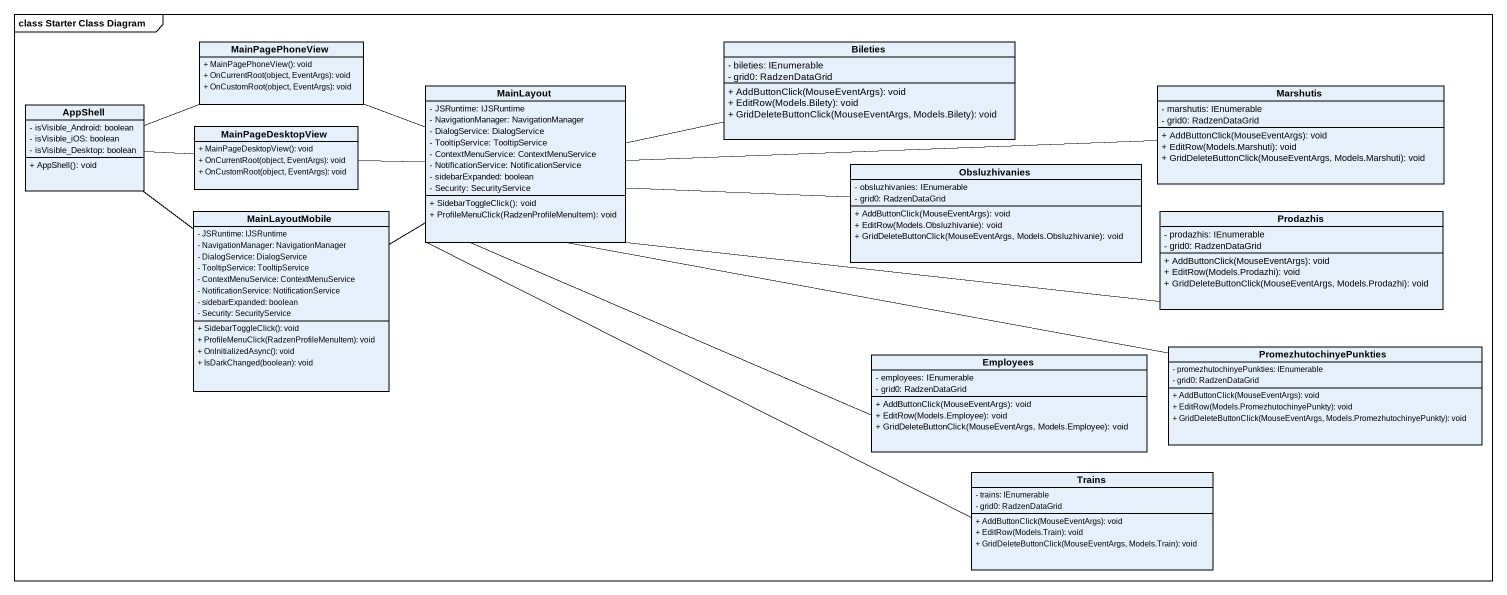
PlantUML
@startuml
mainframe class Starter Class Diagram
hide circle
hide empty members
skinparam classAttributeIconSize 0
class MainPagePhoneView {
  + MainPagePhoneView(): void
  + OnCurrentRoot(object, EventArgs): void
  + OnCustomRoot(object, EventArgs): void
}
class Bileties {
  - bileties: IEnumerable
  - grid0: RadzenDataGrid
  + AddButtonClick(MouseEventArgs): void
  + EditRow(Models.Bilety): void
  + GridDeleteButtonClick(MouseEventArgs, Models.Bilety): void
}
class AppShell {
  - isVisible_Android: boolean
  - isVisible_iOS: boolean
  - isVisible_Desktop: boolean
  + AppShell(): void
}
class MainLayout {
  - JSRuntime: IJSRuntime
  - NavigationManager: NavigationManager
  - DialogService: DialogService
  - TooltipService: TooltipService
  - ContextMenuService: ContextMenuService
  - NotificationService: NotificationService
  - sidebarExpanded: boolean
  - Security: SecurityService
  + SidebarToggleClick(): void
  + ProfileMenuClick(RadzenProfileMenuItem): void
}
class Marshutis {
  - marshutis: IEnumerable
  - grid0: RadzenDataGrid
  + AddButtonClick(MouseEventArgs): void
  + EditRow(Models.Marshuti): void
  + GridDeleteButtonClick(MouseEventArgs, Models.Marshuti): void
}
class MainPageDesktopView {
  + MainPageDesktopView(): void
  + OnCurrentRoot(object, EventArgs): void
  + OnCustomRoot(object, EventArgs): void
}
class Obsluzhivanies {
  - obsluzhivanies: IEnumerable
  - grid0: RadzenDataGrid
  + AddButtonClick(MouseEventArgs): void
  + EditRow(Models.Obsluzhivanie): void
  + GridDeleteButtonClick(MouseEventArgs, Models.Obsluzhivanie): void
}
class MainLayoutMobile {
  - JSRuntime: IJSRuntime
  - NavigationManager: NavigationManager
  - DialogService: DialogService
  - TooltipService: TooltipService
  - ContextMenuService: ContextMenuService
  - NotificationService: NotificationService
  - sidebarExpanded: boolean
  - Security: SecurityService
  + SidebarToggleClick(): void
  + ProfileMenuClick(RadzenProfileMenuItem): void
  + OnInitializedAsync(): void
  + IsDarkChanged(boolean): void
}
class Prodazhis {
  - prodazhis: IEnumerable
  - grid0: RadzenDataGrid
  + AddButtonClick(MouseEventArgs): void
  + EditRow(Models.Prodazhi): void
  + GridDeleteButtonClick(MouseEventArgs, Models.Prodazhi): void
}
class Employees {
  - employees: IEnumerable
  - grid0: RadzenDataGrid
  + AddButtonClick(MouseEventArgs): void
  + EditRow(Models.Employee): void
  + GridDeleteButtonClick(MouseEventArgs, Models.Employee): void
}
class PromezhutochinyePunkties {
  - promezhutochinyePunkties: IEnumerable
  - grid0: RadzenDataGrid
  + AddButtonClick(MouseEventArgs): void
  + EditRow(Models.PromezhutochinyePunkty): void
  + GridDeleteButtonClick(MouseEventArgs, Models.PromezhutochinyePunkty): void
}
class Trains {
  - trains: IEnumerable
  - grid0: RadzenDataGrid
  + AddButtonClick(MouseEventArgs): void
  + EditRow(Models.Train): void
  + GridDeleteButtonClick(MouseEventArgs, Models.Train): void
}
MainPagePhoneView -right- MainLayout
AppShell -right- MainPagePhoneView
AppShell -right- MainPageDesktopView
AppShell -- MainLayoutMobile
MainLayout -right- Bileties
MainLayout -right- Marshutis
MainLayout -right- Obsluzhivanies
MainLayout -right- Prodazhis
MainLayout -right- Employees
MainLayout -right- PromezhutochinyePunkties
MainLayout -- Trains
MainPageDesktopView -right- MainLayout
MainLayoutMobile -right- MainLayout
@enduml
